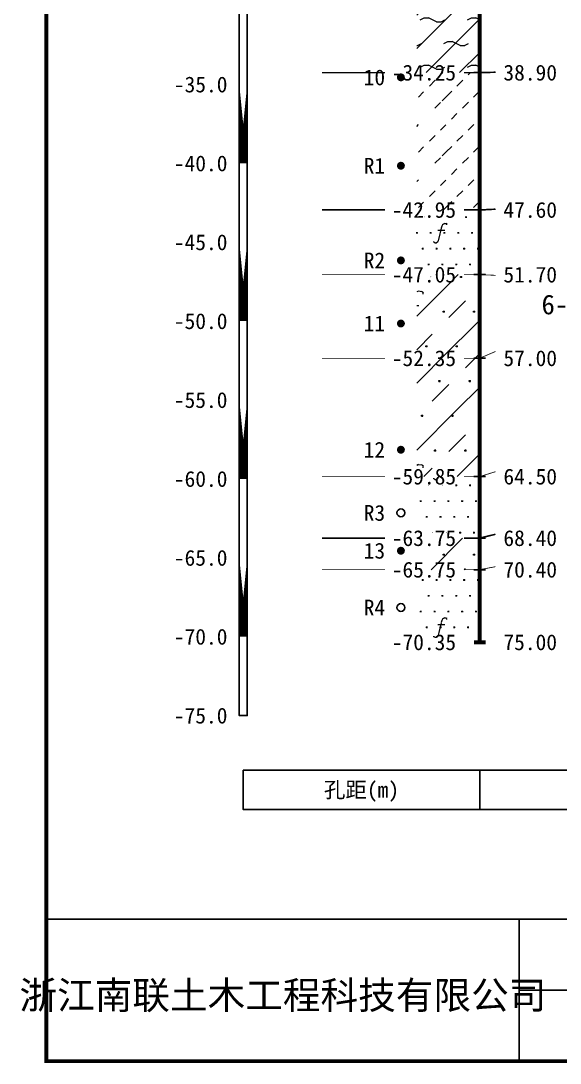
# Model space of a CAD drawing. Extents: x -37 to 3540, y -1485 to 297.
# Drawn here: x 2165.5 to 2233.9, y 14.8 to 146.9 of the extents above; entities that cross this region are included whole.
import ezdxf
from ezdxf.enums import TextEntityAlignment as Align

# ---------------------------------------------------------------- set-up
doc = ezdxf.new("R2010")
doc.units = 0
doc.layers.get('0').update_dxf_attribs({"linetype": 'CONTINUOUS'})
for name, color, linetype in [('FRAME', 7, 'CONTINUOUS'), ('HOLE', 41, 'CONTINUOUS'), ('RULER', 7, 'CONTINUOUS'), ('SAMPLE', 1, 'CONTINUOUS'), ('STRATUM', 241, 'CONTINUOUS')]:
    doc.layers.add(name, color=color, linetype=linetype)
doc.layers.add('HATCH', color=7, linetype='CONTINUOUS', lineweight=13)
doc.styles.add('ST', font='')
doc.styles.get('ST').set_extended_font_data('SimSun')
pattern_1 = [(82.875, (2147.914, -1.206), (0.000369, 10.000176), [0.0893, -80.5337]), (143.13, (2148.015, -1.2818), (-29.999964, 20.000054), [0.12627, -49.87373]), (172.875, (2148.1923, -1.304), (-70.000246, 9.99966), [0.17857, -80.44443]), (206.565, (2148.3707, -1.2147), (-9.9997, -9.99969), [0.19954, -22.16046]), (243.435, (2148.46, -1.0363), (9e-06, -9.9997), [0.19954, -22.16146]), (255.964, (2148.5493, -0.679), (-0.0002, -9.9995), [0.36813, -40.86287]), (255.964, (2148.8593, 0.561), (-0.0002, -9.9995), [1.2784, -39.9526]), (255.964, (2148.9278, 0.835), (-0.0002, -9.9995), [0.28235, -40.94865]), (216.87, (2149.118, 1.0892), (-9.999982, -10.000018), [0.12627, -49.87373]), (243.435, (2149.017, 1.0135), (9e-06, -9.9997), [0.19954, -22.16146]), (206.565, (2149.2965, 1.1785), (-9.9997, -9.99969), [0.19954, -22.16046]), (172.875, (2149.4737, 1.1563), (-70.000246, 9.99966), [0.17857, -80.44443]), (143.13, (2149.5747, 1.0806), (-29.999964, 20.000054), [0.12627, -49.87373]), (82.875, (2149.5636, 0.992), (0.000369, 10.000176), [0.0893, -80.5337]), (0, (2148.419, 0.34), (0, 10), [0.89286, -9.10714]), (0, (2148.7737, 0), (1, 2), [0, -1.75]), (0, (2148.7487, 0.025), (1, 2), [0, -1.75]), (0, (2148.7487, 0), (1, 2), [0, -1.75]), (0, (2148.7237, 0), (1, 2), [0, -1.75]), (0, (2148.7487, -0.025), (1, 2), [0, -1.75])]
pattern_2 = [(45, (2148.7487, 0), (-4.24264, 4.24264), [10, 0]), (45, (2149.8097, -3.182), (-2.12132, 6.36396), [3, -3])]
pattern_3 = [(82.875, (2146.9125, -2.6533), (0.00081, 22.00039), [0.1964, -177.1742]), (143.13, (2147.1348, -2.82), (-65.99992, 44.00012), [0.2778, -109.7222]), (172.875, (2147.5246, -2.8687), (-154.00054, 21.999253), [0.3929, -176.9777]), (206.565, (2147.917, -2.672), (-21.99935, -21.9993), [0.439, -48.753]), (243.435, (2148.114, -2.28), (2e-05, -21.9993), [0.439, -48.7552]), (255.964, (2148.31, -1.494), (-0.00044, -21.9989), [0.8099, -89.8983]), (255.964, (2148.992, 1.2344), (-0.00044, -21.9989), [2.8124, -87.8958]), (255.964, (2149.1427, 1.837), (-0.00044, -21.9989), [0.6212, -90.087]), (216.87, (2149.5613, 2.3963), (-21.99996, -22.00004), [0.2778, -109.7222]), (243.435, (2149.339, 2.23), (2e-05, -21.9993), [0.439, -48.7552]), (206.565, (2149.954, 2.593), (-21.99935, -21.9993), [0.439, -48.753]), (172.875, (2150.3437, 2.544), (-154.00054, 21.99925), [0.3929, -176.9777]), (143.13, (2150.566, 2.3772), (-65.99992, 44.00012), [0.2778, -109.7222]), (82.875, (2150.5416, 2.1823), (0.00081, 22.00039), [0.1964, -177.1742]), (0, (2148.023, 0.748), (0, 22), [1.9643, -20.0357]), (0, (2148.8037, 0), (2.2, 4.4), [0, -3.85]), (0, (2148.7487, 0.055), (2.2, 4.4), [0, -3.85]), (0, (2148.7487, 0), (2.2, 4.4), [0, -3.85]), (0, (2148.6937, 0), (2.2, 4.4), [0, -3.85]), (0, (2148.7487, -0.055), (2.2, 4.4), [0, -3.85])]

# ---------------------------------------------------------------- blocks, each defined once
blk = doc.blocks.new('图签_A3长')
for p, q in [((0, 18), (-380, 18)), ((-380, 18), (-380, 0)), ((-320, 0), (-320, 18)), ((-320, 9), (0, 9)), ((-380, 0), (0, 0))]:
    blk.add_line(p, q)
at = {"style": 'ST'}
for tag, p in [('01＿单位名称', (-349.98, 8.36)), ('02＿工程名称', (-271.3, 5.16)), ('04＿工程编号', (-176.51, 4.65)), ('05＿日期', (-35.59, 4.65)), ('06＿图号', (-11.16, 4.91))]:
    blk.add_attdef(tag, text='', height=3.5, dxfattribs=at).set_placement(p, align=Align.MIDDLE_CENTER)
at = {"style": 'ST', "width": 0.85}
blk.add_attdef('03＿图件名称', text='', height=3, dxfattribs=at).set_placement((-205.49, 5.05), align=Align.MIDDLE_CENTER)
blk = doc.blocks.new('SampleSoilUndisturbed')
at = {"const_width": 0.5}
blk.add_lwpolyline([(-0.25, 0, 1), (0.25, 0, 1)], format="xyb", close=True, dxfattribs=at)
blk = doc.blocks.new('SampleSoilDisturbed')
blk.add_circle((0, 0), 0.5)

msp = doc.modelspace()

# ---------------------------------------------------------------- hatches: boundary and pattern name
at = {"layer": 'HATCH'}
h = msp.add_hatch(dxfattribs=at)
h.set_pattern_fill('YNNT', color=251, style=0)
h.set_pattern_definition([(45, (2148.7487, 0), (-2.12132, 2.12132), [10, 0]), (26.565, (2149.8228, -0.2536), (5.999823, 5.999812), [0.567, -12.849]), (0, (2149.256, -0.2536), (0, 6), [0.567, -5.433]), (26.565, (2147.1674, 0), (5.999823, 5.999812), [0.567, -12.849]), (0, (2147.6745, 0.2536), (0, 6), [0.567, -5.433]), (153.435, (2149.2558, -0.2536), (-5.999818, -5e-06), [1.134, -12.2826]), (26.565, (2152.8228, 2.7464), (5.999823, 5.999812), [0.567, -12.849]), (0, (2152.256, 2.7464), (0, 6), [0.567, -5.433]), (26.565, (2150.1674, 3), (5.999823, 5.999812), [0.567, -12.849]), (0, (2150.6745, 3.2536), (0, 6), [0.567, -5.433]), (153.435, (2152.2558, 2.7464), (-5.999818, -5e-06), [1.134, -12.2826])])
h.paths.add_polyline_path([(2223.74, 158.3), (2215.74, 158.3), (2215.74, 140.3), (2223.74, 140.3)])
h.paths.add_polyline_path([(2211.67, 138.81), (2221.23, 138.81), (2221.23, 141.75), (2211.67, 141.75)], flags=9)
h.paths.add_polyline_path([(2211.67, 156.82), (2221.22, 156.82), (2221.22, 159.72), (2211.67, 159.72)], flags=9)
h = msp.add_hatch(dxfattribs=at)
h.set_pattern_fill('NZFT', color=52, style=0)
h.set_pattern_definition([(45, (2148.7487, 0), (-6e-07, 6.99998), [0.9473, -8.9522]), (45, (2150.1487, 1.4), (-6e-07, 6.99998), [0.9869, -8.9126]), (45, (2151.5487, 2.8), (-6e-07, 6.99998), [1.06018, -8.8393]), (45, (2152.9487, 4.2), (-6e-07, 6.99998), [0.94918, -8.95032]), (45, (2154.3487, 5.6), (-6e-07, 6.99998), [1.0365, -8.863]), (45, (2152.2487, 0), (-6e-07, 6.99998), [1.01335, -8.88615]), (45, (2153.6487, 1.4), (-6e-07, 6.99998), [1.07896, -12.12037]), (45, (2155.0487, 2.8), (-6e-07, 6.99998), [0.99882, -8.90067]), (45, (2149.4487, 4.2), (-4e-07, 6.99998), [1.05533, -8.84416]), (45, (2150.8487, 5.6), (-4e-07, 6.99998), [1.0365, -8.863])])
h.paths.add_polyline_path([(2223.74, 140.3), (2215.74, 140.3), (2215.74, 122.9), (2223.74, 122.9)])
h.paths.add_polyline_path([(2211.67, 121.41), (2221.23, 121.41), (2221.23, 124.35), (2211.67, 124.35)], flags=9)
h.paths.add_polyline_path([(2211.67, 138.81), (2221.23, 138.81), (2221.23, 141.75), (2211.67, 141.75)], flags=9)
h = msp.add_hatch(dxfattribs=at)
h.set_pattern_fill('FS', color=142, style=0)
h.set_pattern_definition(pattern_1)
h.paths.add_polyline_path([(2223.74, 122.9), (2215.74, 122.9), (2215.74, 114.7), (2223.74, 114.7)])
h.paths.add_polyline_path([(2211.67, 113.21), (2221.23, 113.21), (2221.23, 116.15), (2211.67, 116.15)], flags=9)
h.paths.add_polyline_path([(2211.67, 121.41), (2221.23, 121.41), (2221.23, 124.35), (2211.67, 124.35)], flags=9)
h = msp.add_hatch(dxfattribs=at)
h.set_pattern_fill('FZNT', color=32, style=0)
h.set_pattern_definition(pattern_2)
h.paths.add_polyline_path([(2223.74, 114.7), (2215.74, 114.7), (2215.74, 104.1), (2223.74, 104.1)])
h.paths.add_polyline_path([(2211.67, 102.61), (2221.23, 102.61), (2221.23, 105.55), (2211.67, 105.55)], flags=9)
h.paths.add_polyline_path([(2211.67, 113.21), (2221.23, 113.21), (2221.23, 116.15), (2211.67, 116.15)], flags=9)
h = msp.add_hatch(dxfattribs=at)
h.set_pattern_fill('FS', color=32, scale=2.2, style=0)
h.set_pattern_definition(pattern_3)
h.paths.add_polyline_path([(2223.74, 114.7), (2215.74, 114.7), (2215.74, 104.1), (2223.74, 104.1)])
h.paths.add_polyline_path([(2211.67, 102.61), (2221.23, 102.61), (2221.23, 105.55), (2211.67, 105.55)], flags=9)
h.paths.add_polyline_path([(2211.67, 113.21), (2221.23, 113.21), (2221.23, 116.15), (2211.67, 116.15)], flags=9)
h = msp.add_hatch(dxfattribs=at)
h.set_pattern_fill('FZNT', color=32, style=0)
h.set_pattern_definition(pattern_2)
h.paths.add_polyline_path([(2223.74, 104.1), (2215.74, 104.1), (2215.74, 89.1), (2223.74, 89.1)])
h.paths.add_polyline_path([(2211.67, 87.61), (2221.23, 87.61), (2221.23, 90.55), (2211.67, 90.55)], flags=9)
h.paths.add_polyline_path([(2211.67, 102.61), (2221.23, 102.61), (2221.23, 105.55), (2211.67, 105.55)], flags=9)
h = msp.add_hatch(dxfattribs=at)
h.set_pattern_fill('FS', color=32, scale=2.2, style=0)
h.set_pattern_definition(pattern_3)
h.paths.add_polyline_path([(2223.74, 104.1), (2215.74, 104.1), (2215.74, 89.1), (2223.74, 89.1)])
h.paths.add_polyline_path([(2211.67, 87.61), (2221.23, 87.61), (2221.23, 90.55), (2211.67, 90.55)], flags=9)
h.paths.add_polyline_path([(2211.67, 102.61), (2221.23, 102.61), (2221.23, 105.55), (2211.67, 105.55)], flags=9)
h = msp.add_hatch(dxfattribs=at)
h.set_pattern_fill('FS', color=142, style=0)
h.set_pattern_definition(pattern_1)
h.paths.add_polyline_path([(2223.74, 89.1), (2215.74, 89.1), (2215.74, 81.3), (2223.74, 81.3)])
h.paths.add_polyline_path([(2211.67, 79.81), (2221.23, 79.81), (2221.23, 82.75), (2211.67, 82.75)], flags=9)
h.paths.add_polyline_path([(2211.67, 87.61), (2221.23, 87.61), (2221.23, 90.55), (2211.67, 90.55)], flags=9)
h = msp.add_hatch(dxfattribs=at)
h.set_pattern_fill('FZNT', color=32, style=0)
h.set_pattern_definition(pattern_2)
h.paths.add_polyline_path([(2223.74, 81.3), (2215.74, 81.3), (2215.74, 77.3), (2223.74, 77.3)])
h.paths.add_polyline_path([(2211.67, 75.81), (2221.23, 75.81), (2221.23, 78.75), (2211.67, 78.75)], flags=9)
h.paths.add_polyline_path([(2211.67, 79.81), (2221.23, 79.81), (2221.23, 82.75), (2211.67, 82.75)], flags=9)
h = msp.add_hatch(dxfattribs=at)
h.set_pattern_fill('FS', color=32, scale=2.2, style=0)
h.set_pattern_definition(pattern_3)
h.paths.add_polyline_path([(2223.74, 81.3), (2215.74, 81.3), (2215.74, 77.3), (2223.74, 77.3)])
h.paths.add_polyline_path([(2211.67, 75.81), (2221.23, 75.81), (2221.23, 78.75), (2211.67, 78.75)], flags=9)
h.paths.add_polyline_path([(2211.67, 79.81), (2221.23, 79.81), (2221.23, 82.75), (2211.67, 82.75)], flags=9)
h = msp.add_hatch(dxfattribs=at)
h.set_pattern_fill('FS', color=142, style=0)
h.set_pattern_definition(pattern_1)
h.paths.add_polyline_path([(2223.74, 77.3), (2215.74, 77.3), (2215.74, 68.1), (2223.74, 68.1)])
h.paths.add_polyline_path([(2211.67, 66.61), (2221.23, 66.61), (2221.23, 69.55), (2211.67, 69.55)], flags=9)
h.paths.add_polyline_path([(2211.67, 75.81), (2221.23, 75.81), (2221.23, 78.75), (2211.67, 78.75)], flags=9)

# ---------------------------------------------------------------- linework, layer by layer
at = {"layer": 'FRAME', "linetype": 'Continuous', "const_width": 0.5}
msp.add_lwpolyline([(2168.75, 15), (2548.75, 15), (2548.75, 282), (2168.75, 282)], close=True, dxfattribs=at)
at = {"layer": 'HOLE', "linetype": 'Continuous', "const_width": 0.5}
for points in [[(2223.74, 218.1), (2223.74, 68.1)], [(2222.99, 68.1), (2224.49, 68.1)]]:
    msp.add_lwpolyline(points, dxfattribs=at)
at = {"layer": 'HOLE', "linetype": 'Continuous'}
for points in [[(2222.99, 140.3), (2224.49, 140.3)], [(2222.99, 122.9), (2224.49, 122.9)], [(2222.99, 114.7), (2224.49, 114.7)], [(2222.99, 104.1), (2224.49, 104.1)], [(2222.99, 89.1), (2224.49, 89.1)], [(2222.99, 81.3), (2224.49, 81.3)], [(2222.99, 77.3), (2224.49, 77.3)]]:
    msp.add_lwpolyline(points, dxfattribs=at)
at = {"layer": 'RULER', "linetype": 'Continuous'}
for points in [[(2193.24, 218.8), (2194.24, 218.8), (2194.24, 58.8), (2193.24, 58.8)], [(2193.74, 51.9), (2223.74, 51.9), (2223.74, 46.9), (2193.74, 46.9)]]:
    msp.add_lwpolyline(points, close=True, dxfattribs=at)
at = {"layer": 'RULER', "linetype": 'Continuous', "const_width": 1}
for points in [[(2193.74, 138.8), (2193.74, 128.8)], [(2193.74, 118.8), (2193.74, 108.8)], [(2193.74, 98.8), (2193.74, 88.8)], [(2193.74, 78.8), (2193.74, 68.8)]]:
    msp.add_lwpolyline(points, close=True, dxfattribs=at)
at = {"layer": 'RULER', "linetype": 'Continuous'}
msp.add_lwpolyline([(2223.74, 51.9), (2268.49, 51.9), (2268.49, 46.9), (2223.74, 46.9)], dxfattribs=at)
at = {"layer": 'STRATUM', "linetype": 'Continuous'}
for points, const_width in [([(2203.74, 140.3), (2211.74, 140.3)], 0.2), ([(2221.74, 140.3), (2223.74, 140.3), (2225.74, 140.35)], 0.2), ([(2203.74, 122.9), (2211.74, 122.9)], 0.2), ([(2221.74, 122.9), (2223.74, 122.9), (2225.74, 122.99)], 0.2), ([(2203.74, 114.7), (2211.74, 114.7)], 0.1), ([(2221.74, 114.7), (2223.74, 114.7), (2225.74, 114.61)], 0.1), ([(2221.74, 104.1), (2223.74, 104.1), (2225.74, 104.96)], 0.1), ([(2203.74, 104.1), (2211.74, 104.1)], 0.1), ([(2203.74, 89.1), (2211.74, 89.1)], 0.1), ([(2221.74, 89.1), (2223.74, 89.1), (2225.74, 89.72)], 0.1), ([(2203.74, 81.3), (2211.74, 81.3)], 0.2), ([(2221.74, 81.3), (2223.74, 81.3), (2225.74, 81.79)], 0.2), ([(2203.74, 77.3), (2211.74, 77.3)], 0.1), ([(2221.74, 77.3), (2223.74, 77.3), (2225.74, 77.68)], 0.1)]:
    msp.add_lwpolyline(points, dxfattribs=dict(at, const_width=const_width))

# ---------------------------------------------------------------- block references
at = {"layer": 'FRAME'}
ref = msp.add_blockref('图签_A3长', (2548.75, 15), dxfattribs=at)
ref.add_attrib('01＿单位名称', '浙江南联土木工程科技有限公司', dxfattribs={"layer": '0', "height": 3.5, "style": 'ST'}).set_placement((2198.77, 23.36), align=Align.MIDDLE_CENTER)
at = {"layer": 'SAMPLE'}
for name, p in [('SampleSoilUndisturbed', (2213.74, 139.7)), ('SampleSoilUndisturbed', (2213.74, 128.5)), ('SampleSoilUndisturbed', (2213.74, 116.5)), ('SampleSoilUndisturbed', (2213.74, 108.5)), ('SampleSoilUndisturbed', (2213.74, 92.5)), ('SampleSoilDisturbed', (2213.74, 84.5)), ('SampleSoilUndisturbed', (2213.74, 79.7)), ('SampleSoilDisturbed', (2213.74, 72.5))]:
    msp.add_blockref(name, p, dxfattribs=at)

# ---------------------------------------------------------------- texts
at = {"layer": 'HOLE', "style": 'ST'}
for s, p in [('-34.25', (2220.74, 140.3)), ('-42.95', (2220.74, 122.9)), ('-47.05', (2220.74, 114.7)), ('-52.35', (2220.74, 104.1)), ('-59.85', (2220.74, 89.1)), ('-63.75', (2220.74, 81.3)), ('-65.75', (2220.74, 77.3)), ('-70.35', (2220.74, 68.1))]:
    msp.add_text(s, height=2, dxfattribs=at).set_placement(p, align=Align.MIDDLE_RIGHT)
for s, p in [('38.90', (2226.74, 140.3)), ('47.60', (2226.74, 122.9)), ('51.70', (2226.74, 114.7)), ('57.00', (2226.74, 104.1)), ('64.50', (2226.74, 89.1)), ('68.40', (2226.74, 81.3)), ('70.40', (2226.74, 77.3)), ('75.00', (2226.74, 68.1))]:
    msp.add_text(s, height=2, dxfattribs=at).set_placement(p, align=Align.MIDDLE_LEFT)
at = {"layer": 'RULER', "style": 'ST'}
for s, p in [('-35.0', (2191.74, 138.8)), ('-40.0', (2191.74, 128.8)), ('-45.0', (2191.74, 118.8)), ('-50.0', (2191.74, 108.8)), ('-55.0', (2191.74, 98.8)), ('-60.0', (2191.74, 88.8)), ('-65.0', (2191.74, 78.8)), ('-70.0', (2191.74, 68.8)), ('-75.0', (2191.74, 58.8))]:
    msp.add_text(s, height=2, dxfattribs=at).set_placement(p, align=Align.MIDDLE_RIGHT)
msp.add_text('孔距(m)', height=2, dxfattribs=at).set_placement((2208.74, 49.4), align=Align.MIDDLE_CENTER)
at = {"layer": 'SAMPLE', "style": 'ST'}
for s, p in [('10', (2211.74, 139.7)), ('R1', (2211.74, 128.5)), ('R2', (2211.74, 116.5)), ('11', (2211.74, 108.5)), ('12', (2211.74, 92.5)), ('R3', (2211.74, 84.5)), ('13', (2211.74, 79.7)), ('R4', (2211.74, 72.5))]:
    msp.add_text(s, height=2, dxfattribs=at).set_placement(p, align=Align.MIDDLE_RIGHT)
at = {"layer": 'STRATUM', "style": 'ST'}
msp.add_text('6-2', height=2.5, dxfattribs=at).set_placement((2231.57, 110.91), align=Align.MIDDLE_LEFT)

doc.saveas('drawing.dxf')
